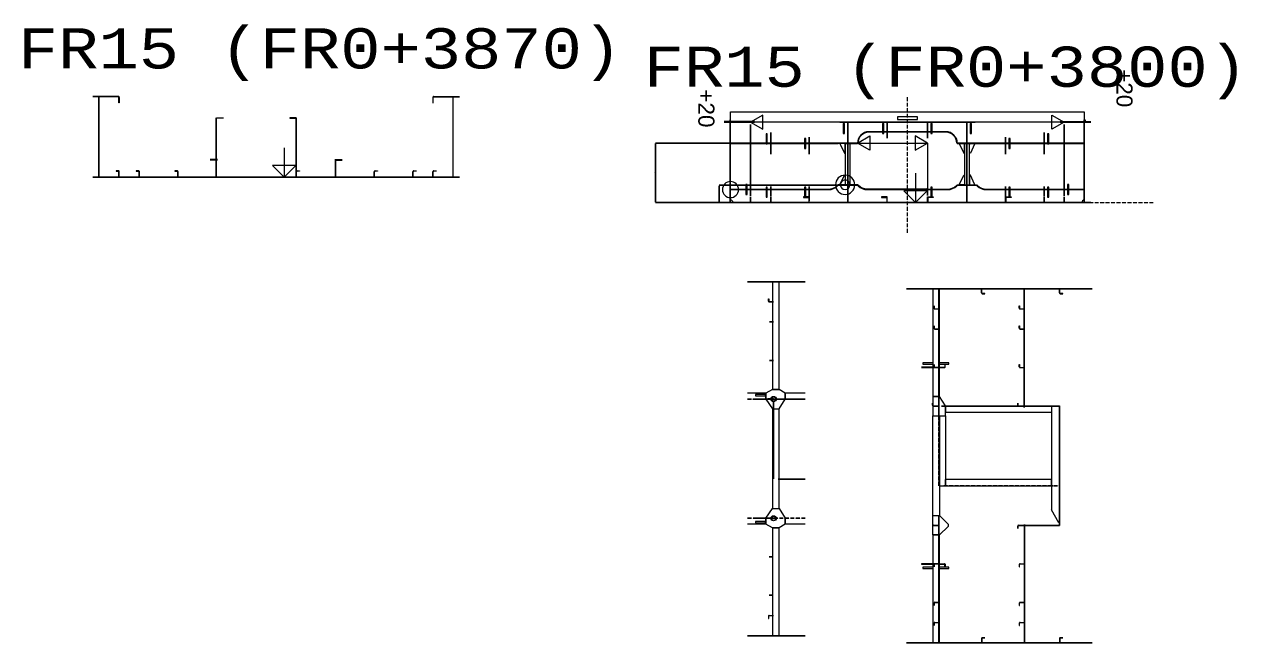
# Model space of a CAD drawing. Header units: inches. Extents: x -13175 to 44880, y -10439 to 22675.
# Drawn here: x 7381 to 14920, y -10439 to -6592 of the extents above; entities that cross this region are included whole.
import ezdxf

# ---------------------------------------------------------------- set-up
doc = ezdxf.new("R2010")
doc.units = ezdxf.units.IN
doc.header["$MEASUREMENT"] = 0
for name, pattern in [('Dashed', [10, 7.5, -2.5]), ('Dashed_dotted', [34, 24, -5, 0, -5]), ('Short_dashed', [5, 3.75, -1.25])]:
    doc.linetypes.add(name, pattern=pattern)
doc.layers.get('0').update_dxf_attribs({"linetype": 'CONTINUOUS'})
doc.layers.get('Defpoints').update_dxf_attribs({"linetype": 'CONTINUOUS'})
doc.styles.add('Style_ARIAL', font='ARIAL')
doc.styles.add('Style_Courier_New', font='Courier New')
doc.dimstyles.new('ISO-25', dxfattribs={"dimtxt": 2.5, "dimasz": 2.5, "dimexe": 0.18, "dimexo": 0.625, "dimgap": 0.09, "dimtad": 1, "dimtih": 1, "dimtoh": 1, "dimdec": 4, "dimzin": 0, "dimdsep": 46, "dimtxsty": 'Standard', "dimcen": 0.09, "dimdle": 0.38, "dimadec": 0, "dimazin": 0, "dimtfac": 1, "dimtdec": 4, "dimtofl": 0, "dimtmove": 0, "dimatfit": 3, "dimfxl": 1, "dimtolj": 1, "dimtzin": 0, "dimarcsym": 0})

# ---------------------------------------------------------------- blocks, each defined once
blk = doc.blocks.new('*D2')
at = {"color": 0, "lineweight": -2}
for p, q in [((12565, -7330.5), (11305.6, -7330.5)), ((11305.7, -7333), (11305.7, -7514.2)), ((11305.7, -7698), (11305.7, -7516.8)), ((11732, -7700.5), (11305.6, -7700.5))]:
    blk.add_line(p, q, dxfattribs=at)
at = {"color": 0}
for points in [[(11305.3, -7333), (11306.2, -7333), (11305.7, -7330.5)], [(11305.3, -7698), (11306.2, -7698), (11305.7, -7700.5)]]:
    blk.add_solid(points, dxfattribs=at)
at = {"layer": 'Defpoints', "color": 0}
for p in [(12565.6, -7330.5), (11305.7, -7700.5), (11732.6, -7700.5)]:
    blk.add_point(p, dxfattribs=at)
at = {"color": 0, "insert": (11305.7, -7515.5), "char_height": 2.5, "attachment_point": 5}
blk.add_mtext('\\A1;369.9997', dxfattribs=at)
blk = doc.blocks.new('*D3')
at = {"color": 0, "lineweight": -2}
for p, q in [((12442, -7593.5), (11701.2, -7593.5)), ((11701.4, -7596), (11701.4, -7645.7)), ((11701.4, -7698), (11701.4, -7648.3)), ((11732, -7700.5), (11701.2, -7700.5))]:
    blk.add_line(p, q, dxfattribs=at)
at = {"color": 0}
for points in [[(11701, -7596), (11701.8, -7596), (11701.4, -7593.5)], [(11701, -7698), (11701.8, -7698), (11701.4, -7700.5)]]:
    blk.add_solid(points, dxfattribs=at)
at = {"layer": 'Defpoints', "color": 0}
for p in [(12442.6, -7593.5), (11701.4, -7700.5), (11732.6, -7700.5)]:
    blk.add_point(p, dxfattribs=at)
at = {"color": 0, "insert": (11701.4, -7647), "char_height": 2.5, "attachment_point": 5}
blk.add_mtext('\\A1;107.0007', dxfattribs=at)

msp = doc.modelspace()

# ---------------------------------------------------------------- linework, layer by layer
at = {"color": 3, "lineweight": 0}
for p, q in [((7966.47283, -7041.39581), (7807.39995, -7041.39581)), ((7966.47283, -7043.39624), (7807.39995, -7043.39624)), ((7845.8994, -7543.39624), (7845.8994, -7043.39624)), ((7847.39934, -7543.39624), (7847.39934, -7043.39624)), ((9928.32585, -7041.39581), (10087.39873, -7041.39581)), ((9928.32585, -7043.39624), (10087.39873, -7043.39624)), ((10047.39934, -7543.39624), (10047.39934, -7043.39624)), ((10048.89928, -7543.39624), (10048.89928, -7043.39624)), ((11772.60991, -7137.49108), (13972.60991, -7137.49108)), ((11772.60991, -7330.49188), (11772.60991, -7137.49108)), ((11973.9298, -7156.46081), (11897.60991, -7200.49157)), ((11973.9298, -7244.52233), (11973.9298, -7156.46081)), ((13771.29003, -7244.52233), (13771.29003, -7156.45929)), ((13771.29003, -7156.45929), (13847.60991, -7200.49157)), ((13972.60991, -7137.49108), (13972.60991, -7330.49188)), ((8575.39922, -7433.39563), (8575.39922, -7173.39654)), ((8577.39965, -7433.39563), (8577.39965, -7173.39654)), ((9072.39934, -7543.39624), (9072.39934, -7173.39654)), ((9074.39977, -7543.39624), (9074.39977, -7173.39654)), ((11922.60991, -7197.49169), (11732.61052, -7197.49169)), ((11922.60991, -7200.49157), (11732.61052, -7200.49157)), ((11771.10997, -7700.49157), (11771.10997, -7200.49157)), ((11772.60991, -7700.49157), (11772.60991, -7200.49157)), ((11897.60991, -7200.49157), (11973.9298, -7244.52233)), ((12810.10991, -7167.67907), (12810.10991, -7183.30407)), ((12935.10991, -7167.67907), (12810.10991, -7167.67907)), ((12810.10991, -7183.30407), (12935.10991, -7183.30407)), ((12935.10991, -7183.30407), (12935.10991, -7167.67907)), ((13847.60991, -7200.49157), (13771.29003, -7244.52233)), ((13822.60991, -7197.49169), (14012.6093, -7197.49169)), ((13822.60991, -7200.49157), (14012.6093, -7200.49157)), ((13972.60991, -7700.49157), (13972.60991, -7200.49157)), ((13974.11138, -7700.49157), (13974.11138, -7200.49157)), ((12562.6093, -7330.49188), (12638.92919, -7286.46112)), ((12638.92919, -7286.46112), (12638.92919, -7374.52417)), ((12997.60991, -7330.49188), (12921.29003, -7286.46112)), ((12921.29003, -7286.46112), (12921.29003, -7374.52264)), ((12562.6093, -7330.49188), (12442.60961, -7330.49188)), ((12562.6093, -7333.49176), (12442.60961, -7333.49176)), ((12517.60961, -7590.49096), (12517.60961, -7333.49176)), ((12638.92919, -7374.52417), (12562.6093, -7330.49188)), ((12921.29003, -7374.52264), (12997.60991, -7330.49188)), ((12997.60991, -7330.49188), (12997.60991, -7617.49139)), ((13182.61052, -7330.49188), (13302.61022, -7330.49188)), ((13182.61052, -7333.49176), (13302.61022, -7333.49176)), ((8582.85466, -7433.39563), (8537.48571, -7433.39563)), ((8582.85466, -7436.3955), (8537.48571, -7436.3955)), ((8575.39922, -7543.39624), (8575.39922, -7439.39691)), ((8577.39965, -7543.39624), (8577.39965, -7439.39691)), ((9311.94402, -7433.39563), (9357.31298, -7433.39563)), ((9311.94402, -7436.3955), (9357.31298, -7436.3955)), ((9317.39904, -7543.39624), (9317.39904, -7439.39691)), ((9319.39946, -7543.39624), (9319.39946, -7439.39691)), ((7970.39891, -7543.39624), (7970.39891, -7509.32336)), ((7972.39934, -7543.39624), (7972.39934, -7509.32336)), ((8095.39891, -7543.39624), (8095.39891, -7509.32336)), ((8097.39934, -7543.39624), (8097.39934, -7509.32336)), ((8335.39983, -7543.39624), (8335.39983, -7509.32336)), ((8337.39873, -7543.39624), (8337.39873, -7509.32336)), ((9072.39934, -7543.39624), (9072.39934, -7509.32336)), ((9074.39977, -7543.39624), (9074.39977, -7509.32336)), ((9557.39995, -7543.39624), (9557.39995, -7509.32336)), ((9559.39885, -7543.39624), (9559.39885, -7509.32336)), ((9797.39934, -7543.39624), (9797.39934, -7509.32336)), ((9799.39977, -7543.39624), (9799.39977, -7509.32336)), ((9922.39934, -7543.39624), (9922.39934, -7509.32336)), ((9924.39977, -7543.39624), (9924.39977, -7509.32336)), ((10087.39873, -7543.39624), (7807.39995, -7543.39624)), ((10087.39873, -7545.39666), (7807.39995, -7545.39666)), ((12562.6093, -7590.49096), (12442.60961, -7590.49096)), ((12562.6093, -7593.49084), (12442.60961, -7593.49084)), ((13182.61052, -7590.49096), (13302.61022, -7590.49096)), ((13182.61052, -7593.49084), (13302.61022, -7593.49084)), ((11772.60991, -7700.49157), (11772.60991, -7620.49127)), ((13972.60991, -7620.49127), (13972.60991, -7700.49157)), ((14012.6093, -7700.49157), (11732.61052, -7700.49157)), ((14012.6093, -7702.492), (11732.61052, -7702.492)), ((13972.60991, -7700.49157), (11772.60991, -7700.49157)), ((11878.3228, -8192.36016), (12237.32701, -8192.36016)), ((11878.3228, -8193.8601), (12237.32701, -8193.8601)), ((12034.39122, -8193.8601), (12074.39214, -8193.8601)), ((12034.39122, -8193.8601), (12034.39122, -8863.8598)), ((12074.39214, -8863.8598), (12074.39214, -8193.8601)), ((12866.80394, -8236.27496), (14020.45995, -8236.27496)), ((12866.80394, -8237.7749), (14020.45995, -8237.7749)), ((13031.34404, -8237.77337), (13071.34343, -8237.77337)), ((13031.34404, -8237.77337), (13031.34404, -8907.77307)), ((13071.34343, -8907.77307), (13071.34343, -8237.77337)), ((13333.34294, -8263.32879), (13333.34294, -8237.7749)), ((13334.84441, -8263.32879), (13334.84441, -8237.7749)), ((13598.34386, -8975.77386), (13598.34386, -8237.77337)), ((13599.8438, -8975.77386), (13599.8438, -8237.77337)), ((13818.34355, -8263.32879), (13818.34355, -8237.7749)), ((13819.84349, -8263.32879), (13819.84349, -8237.7749)), ((12013.83458, -8317.36016), (12039.39, -8317.36016)), ((12013.83458, -8318.8601), (12039.39, -8318.8601)), ((13042.78966, -8361.27496), (13068.34355, -8361.27496)), ((13042.78966, -8362.7749), (13068.34355, -8362.7749)), ((13572.78844, -8361.27496), (13598.34386, -8361.27496)), ((13572.78844, -8362.7749), (13598.34386, -8362.7749)), ((13042.78966, -8486.27496), (13068.34355, -8486.27496)), ((13042.78966, -8487.7749), (13068.34355, -8487.7749)), ((13572.78844, -8486.27496), (13598.34386, -8486.27496)), ((13572.78844, -8487.7749), (13598.34386, -8487.7749)), ((13042.78966, -8726.27435), (13068.34355, -8726.27435)), ((13042.78966, -8727.77429), (13068.34355, -8727.77429)), ((13069.84349, -8725.77386), (13104.35125, -8725.77386)), ((13069.84349, -8727.77276), (13104.35125, -8727.77276)), ((13572.78844, -8726.27435), (13598.34386, -8726.27435)), ((13572.78844, -8727.77429), (13598.34386, -8727.77429)), ((12034.39122, -8863.8598), (12074.39214, -8863.8598)), ((13031.34404, -8907.77307), (13071.34343, -8907.77307)), ((13031.34404, -8907.77307), (13031.34404, -9027.77276)), ((13034.27068, -8965.77478), (13068.34355, -8965.77478)), ((13034.27068, -8967.77368), (13068.34355, -8967.77368)), ((13084.34392, -8965.77325), (13818.34355, -8965.77325)), ((13084.34392, -8967.77368), (13818.34355, -8967.77368)), ((13110.34337, -8967.77368), (13110.34337, -9007.77307)), ((13110.34337, -8967.77368), (13768.34355, -8967.77368)), ((13564.26946, -8965.77325), (13598.34386, -8965.77325)), ((13564.26946, -8967.77368), (13598.34386, -8967.77368)), ((13768.34355, -8967.77368), (13768.34355, -9007.77307)), ((13818.34355, -8967.77368), (13768.34355, -8967.77368)), ((13768.34355, -8967.77368), (13768.34355, -9612.77337)), ((13818.34355, -9709.77349), (13818.34355, -8965.77325)), ((13818.34355, -9692.77368), (13818.34355, -8967.77368)), ((13820.34398, -9709.77349), (13820.34398, -8965.77325)), ((12034.39122, -8983.85949), (12074.39214, -8983.85949)), ((12034.39122, -8983.85949), (12034.39122, -9603.86071)), ((12039.39153, -9418.8601), (12039.39153, -8988.10296)), ((12041.39196, -9418.8601), (12041.39196, -8988.10296)), ((12074.39214, -9603.86071), (12074.39214, -8983.85949)), ((13031.34404, -9027.77276), (13071.34343, -9027.77276)), ((13031.34404, -9647.77398), (13031.34404, -9027.77276)), ((13070.34398, -9027.77276), (13110.34337, -9027.77276)), ((13070.34398, -9462.77337), (13070.34398, -9027.77276)), ((13071.34343, -9027.77276), (13071.34343, -9647.77398)), ((13768.34355, -9007.77307), (13110.34337, -9007.77307)), ((13110.34337, -9027.77276), (13110.34337, -9462.77337)), ((12069.9915, -9418.8601), (12237.32854, -9418.8601)), ((12069.9915, -9420.86053), (12237.32854, -9420.86053)), ((13110.34337, -9462.77337), (13110.34337, -9422.77398)), ((13768.34355, -9422.77398), (13110.34337, -9422.77398)), ((13768.34355, -9462.77337), (13768.34355, -9422.77398)), ((13070.34398, -9462.77337), (13110.34337, -9462.77337)), ((13110.34337, -9462.77337), (13768.34355, -9462.77337)), ((12034.39122, -9603.86071), (12074.39214, -9603.86071)), ((13031.34404, -9647.77398), (13071.34343, -9647.77398)), ((13031.34404, -9767.77368), (13031.34404, -9647.77398)), ((12034.39122, -9723.86041), (12074.39214, -9723.86041)), ((12034.39122, -9723.86041), (12034.39122, -10393.8601)), ((12074.39214, -10393.8601), (12074.39214, -9723.86041)), ((13034.27068, -9707.77459), (13068.34355, -9707.77459)), ((13034.27068, -9709.77349), (13068.34355, -9709.77349)), ((13564.27098, -9707.77459), (13598.34386, -9707.77459)), ((13564.27098, -9709.77349), (13598.34386, -9709.77349)), ((13598.34386, -9702.77276), (13598.34386, -10437.77337)), ((13599.8438, -9702.77276), (13599.8438, -10437.77337)), ((13599.8438, -9707.77307), (13818.34355, -9707.77307)), ((13599.8438, -9709.77349), (13818.34355, -9709.77349)), ((13031.34404, -9767.77368), (13071.34343, -9767.77368)), ((13031.34404, -9767.77368), (13031.34404, -10437.77337)), ((13071.34343, -10437.77337), (13071.34343, -9767.77368)), ((13042.78966, -9947.77398), (13068.34355, -9947.77398)), ((13042.78966, -9949.27392), (13068.34355, -9949.27392)), ((13069.84349, -9947.77398), (13104.35125, -9947.77398)), ((13069.84349, -9949.77288), (13104.35125, -9949.77288)), ((13572.78844, -9947.77398), (13598.34386, -9947.77398)), ((13572.78844, -9949.27392), (13598.34386, -9949.27392)), ((13042.78966, -10187.7749), (13068.34355, -10187.7749)), ((13042.78966, -10189.27484), (13068.34355, -10189.27484)), ((13572.78844, -10187.7749), (13598.34386, -10187.7749)), ((13572.78844, -10189.27484), (13598.34386, -10189.27484)), ((12013.83611, -10268.8601), (12039.39153, -10268.8601)), ((12013.83611, -10270.36004), (12039.39153, -10270.36004)), ((13042.78966, -10312.7749), (13068.34355, -10312.7749)), ((13042.78966, -10314.27484), (13068.34355, -10314.27484)), ((13572.78844, -10312.7749), (13598.34386, -10312.7749)), ((13572.78844, -10314.27484), (13598.34386, -10314.27484)), ((11878.32433, -10393.8601), (12237.32854, -10393.8601)), ((11878.32433, -10395.36004), (12237.32854, -10395.36004)), ((12034.39122, -10393.8601), (12074.39214, -10393.8601)), ((12866.80394, -10437.7749), (14020.45995, -10437.7749)), ((12866.80394, -10439.27484), (14020.45995, -10439.27484)), ((13031.34404, -10437.77337), (13071.34343, -10437.77337)), ((13333.34294, -10412.21948), (13333.34294, -10437.7749)), ((13334.84441, -10412.21948), (13334.84441, -10437.7749)), ((13818.34355, -10412.21948), (13818.34355, -10437.7749)), ((13819.84349, -10412.21948), (13819.84349, -10437.7749))]:
    msp.add_line(p, q, dxfattribs=at)
at = {"color": 1, "linetype": 'Dashed_dotted', "lineweight": 0}
for p, q in [((12872.60991, -7888.35321), (12872.60991, -7045.37988)), ((11377.34166, -7700.49157), (14401.43682, -7700.49157))]:
    msp.add_line(p, q, dxfattribs=at)
at = {"color": 3, "lineweight": 25}
for p, q in [((11922.60991, -7200.49157), (11732.61052, -7200.49157)), ((11897.60991, -7660.49218), (11897.60991, -7215.49096)), ((13293.61058, -7200.49157), (12451.60924, -7200.49157)), ((12502.61022, -7225.99054), (12502.61022, -7200.49157)), ((12502.61022, -7590.49096), (12502.61022, -7230.49188)), ((12747.60991, -7225.99054), (12747.60991, -7200.49157)), ((12747.60991, -7300.49157), (12747.60991, -7230.49188)), ((12997.60991, -7200.49157), (12997.60991, -7225.99054)), ((12997.60991, -7230.49188), (12997.60991, -7300.49157)), ((13242.61113, -7200.49157), (13242.61113, -7225.99054)), ((13242.61113, -7230.49188), (13242.61113, -7590.49096)), ((14012.6093, -7200.49157), (13822.60991, -7200.49157)), ((13847.60991, -7215.49096), (13847.60991, -7660.49218)), ((12022.60991, -7289.992), (12022.60991, -7264.49151)), ((12022.60991, -7400.49157), (12022.60991, -7294.49182)), ((12262.61083, -7318.99133), (12262.61083, -7293.49084)), ((13482.61052, -7293.49084), (13482.61052, -7318.99133)), ((13722.60991, -7264.49151), (13722.60991, -7289.992)), ((13722.60991, -7294.49182), (13722.60991, -7400.49157)), ((12262.6093, -7400.49157), (12262.6093, -7323.49115)), ((13482.61052, -7323.49115), (13482.61052, -7400.49157)), ((12022.60991, -7663.49206), (12022.60991, -7600.49157)), ((12262.6093, -7665.49096), (12262.6093, -7600.49157)), ((12502.61022, -7700.49157), (12502.61022, -7596.49224)), ((13242.60961, -7596.49224), (13242.60961, -7700.49157)), ((13482.61052, -7600.49157), (13482.61052, -7665.49096)), ((13722.60991, -7600.49157), (13722.60991, -7663.49206)), ((11897.60991, -7700.49157), (11897.60991, -7666.49194)), ((12022.60991, -7700.49157), (12022.60991, -7666.49194)), ((13722.60991, -7666.49194), (13722.60991, -7700.49157)), ((13847.60991, -7666.49194), (13847.60991, -7700.49157)), ((13068.34355, -9027.77276), (13068.34355, -8237.77337)), ((12039.39, -8923.85888), (12005.38884, -8923.85888)), ((12039.39153, -8989.5495), (12039.39153, -8938.8598)), ((12237.32854, -8923.86041), (12055.39189, -8923.86041)), ((13068.34355, -10437.77337), (13068.34355, -9647.77398)), ((12005.38884, -9663.8598), (12039.39, -9663.8598))]:
    msp.add_line(p, q, dxfattribs=at)
at = {"color": 3, "linetype": 'Dashed_dotted', "lineweight": 25}
for p, q in [((11732.61052, -7200.49157), (11891.61016, -7200.49157)), ((13853.60967, -7200.49157), (14012.6093, -7200.49157)), ((12562.6093, -7593.49084), (12442.60961, -7593.49084)), ((12502.61022, -7596.49224), (12502.61022, -7700.49157)), ((13302.61022, -7593.49084), (13182.61052, -7593.49084)), ((13242.60961, -7700.49157), (13242.60961, -7596.49224)), ((11897.60991, -7666.49194), (11897.60991, -7700.49157)), ((12022.60991, -7666.49194), (12022.60991, -7700.49157)), ((12262.6093, -7666.49194), (12262.6093, -7700.49157)), ((12997.60991, -7700.49157), (12997.60991, -7666.49194)), ((13482.61052, -7700.49157), (13482.61052, -7666.49194)), ((13722.60991, -7700.49157), (13722.60991, -7666.49194)), ((13847.60991, -7700.49157), (13847.60991, -7666.49194)), ((12039.39, -8443.8601), (12013.88951, -8443.8601)), ((12039.39, -8683.85949), (12013.88951, -8683.85949)), ((13042.84307, -8727.77429), (13068.34355, -8727.77429)), ((11878.32433, -8923.86041), (12039.39153, -8923.86041)), ((12042.39141, -8923.86041), (12237.32854, -8923.86041)), ((13084.34392, -8967.77368), (13599.8438, -8967.77368)), ((13068.34355, -9462.77337), (13068.34355, -8982.77307)), ((13098.94353, -9462.77337), (13818.34355, -9462.77337)), ((12039.39153, -9663.8598), (11878.32433, -9663.8598)), ((12237.32854, -9663.8598), (12040.89147, -9663.8598)), ((12013.88951, -9903.85919), (12039.39, -9903.85919)), ((13068.34355, -9947.77398), (13042.84307, -9947.77398)), ((12013.89104, -10143.8601), (12039.39153, -10143.8601))]:
    msp.add_line(p, q, dxfattribs=at)
at = {"color": 3, "linetype": 'Short_dashed', "lineweight": 0}
for p, q in [((13847.60991, -7200.49157), (11897.60991, -7200.49157)), ((12562.6093, -7330.49188), (12997.60991, -7330.49188))]:
    msp.add_line(p, q, dxfattribs=at)
at = {"color": 2, "lineweight": 0}
for p, q in [((12481.5241, -7209.17993), (12473.69634, -7209.17993)), ((12473.69634, -7209.17993), (12473.69634, -7271.802)), ((12481.5241, -7271.802), (12481.5241, -7209.17993)), ((12726.52379, -7209.17993), (12718.69603, -7209.17993)), ((12718.69603, -7209.17993), (12718.69603, -7271.802)), ((12726.52379, -7271.802), (12726.52379, -7209.17993)), ((13026.52379, -7209.17993), (13018.69603, -7209.17993)), ((13018.69603, -7209.17993), (13018.69603, -7271.802)), ((13026.52379, -7271.802), (13026.52379, -7209.17993)), ((13271.52349, -7209.17993), (13263.69573, -7209.17993)), ((13263.69573, -7209.17993), (13263.69573, -7271.802)), ((13271.52349, -7271.802), (13271.52349, -7209.17993)), ((12001.52379, -7273.17987), (11993.69603, -7273.17987)), ((11993.69603, -7273.17987), (11993.69603, -7335.80194)), ((12001.52379, -7335.80194), (12001.52379, -7273.17987)), ((12241.52318, -7302.18072), (12233.69542, -7302.18072)), ((12233.69542, -7302.18072), (12233.69542, -7364.80279)), ((12241.52318, -7364.80279), (12241.52318, -7302.18072)), ((12473.69634, -7271.802), (12481.5241, -7271.802)), ((12718.69603, -7271.802), (12726.52379, -7271.802)), ((13018.69603, -7271.802), (13026.52379, -7271.802)), ((13263.69573, -7271.802), (13271.52349, -7271.802)), ((13511.5244, -7302.18072), (13503.69664, -7302.18072)), ((13503.69664, -7302.18072), (13503.69664, -7364.80279)), ((13511.5244, -7364.80279), (13511.5244, -7302.18072)), ((13751.52379, -7273.17987), (13743.69603, -7273.17987)), ((13743.69603, -7273.17987), (13743.69603, -7335.80194)), ((13751.52379, -7335.80194), (13751.52379, -7273.17987)), ((11993.69603, -7335.80194), (12001.52379, -7335.80194)), ((12233.69542, -7364.80279), (12241.52318, -7364.80279)), ((13503.69664, -7364.80279), (13511.5244, -7364.80279)), ((13743.69603, -7335.80194), (13751.52379, -7335.80194)), ((11876.52379, -7589.18023), (11868.69603, -7589.18023)), ((11868.69603, -7589.18023), (11868.69603, -7651.8023)), ((11876.52379, -7651.8023), (11876.52379, -7589.18023)), ((12001.52379, -7604.18115), (11993.69603, -7604.18115)), ((11993.69603, -7604.18115), (11993.69603, -7666.80322)), ((12001.52379, -7666.80322), (12001.52379, -7604.18115)), ((12241.52318, -7604.18115), (12233.69542, -7604.18115)), ((12233.69542, -7604.18115), (12233.69542, -7666.80322)), ((12241.52318, -7666.80322), (12241.52318, -7604.18115)), ((13026.52379, -7604.18115), (13018.69603, -7604.18115)), ((13018.69603, -7604.18115), (13018.69603, -7666.80322)), ((13026.52379, -7666.80322), (13026.52379, -7604.18115)), ((13511.5244, -7604.18115), (13503.69664, -7604.18115)), ((13503.69664, -7604.18115), (13503.69664, -7666.80322)), ((13511.5244, -7666.80322), (13511.5244, -7604.18115)), ((13751.52379, -7604.18115), (13743.69603, -7604.18115)), ((13743.69603, -7604.18115), (13743.69603, -7666.80322)), ((13751.52379, -7666.80322), (13751.52379, -7604.18115)), ((13876.52379, -7589.18023), (13868.69603, -7589.18023)), ((13868.69603, -7589.18023), (13868.69603, -7651.8023)), ((13876.52379, -7651.8023), (13876.52379, -7589.18023)), ((11868.69603, -7651.8023), (11876.52379, -7651.8023)), ((11993.69603, -7666.80322), (12001.52379, -7666.80322)), ((12233.69542, -7666.80322), (12241.52318, -7666.80322)), ((13018.69603, -7666.80322), (13026.52379, -7666.80322)), ((13503.69664, -7666.80322), (13511.5244, -7666.80322)), ((13743.69603, -7666.80322), (13751.52379, -7666.80322)), ((13868.69603, -7651.8023), (13876.52379, -7651.8023)), ((13032.01848, -8698.86041), (12969.39641, -8698.86041)), ((12969.39641, -8698.86041), (12969.39641, -8706.68817)), ((12969.39641, -8706.68817), (13032.01848, -8706.68817)), ((13032.01848, -8706.68817), (13032.01848, -8698.86041)), ((13130.40105, -8698.85888), (13067.77898, -8698.85888)), ((13067.77898, -8698.85888), (13067.77898, -8706.68664)), ((13067.77898, -8706.68664), (13130.40105, -8706.68664)), ((13130.40105, -8706.68664), (13130.40105, -8698.85888)), ((11990.70073, -8894.945), (11928.07866, -8894.945)), ((11928.07866, -8894.945), (11928.07866, -8902.77276)), ((11990.70073, -8902.77276), (11990.70073, -8894.945)), ((11928.07866, -8902.77276), (11990.70073, -8902.77276)), ((11928.07866, -9684.94592), (11928.07866, -9692.77368)), ((11990.70073, -9684.94592), (11928.07866, -9684.94592)), ((11928.07866, -9692.77368), (11990.70073, -9692.77368)), ((11990.70073, -9692.77368), (11990.70073, -9684.94592)), ((12969.39641, -9968.8601), (12969.39641, -9976.68786)), ((13032.01848, -9968.8601), (12969.39641, -9968.8601)), ((12969.39641, -9976.68786), (13032.01848, -9976.68786)), ((13032.01848, -9976.68786), (13032.01848, -9968.8601)), ((13067.77898, -9968.8601), (13067.77898, -9976.68786)), ((13130.40105, -9968.8601), (13067.77898, -9968.8601)), ((13067.77898, -9976.68786), (13130.40105, -9976.68786)), ((13130.40105, -9976.68786), (13130.40105, -9968.8601))]:
    msp.add_line(p, q, dxfattribs=at)
at = {"color": 2, "linetype": 'Dashed', "lineweight": 25}
for p, q in [((12502.61022, -7200.49157), (12502.61022, -7280.49188)), ((12747.60991, -7200.49157), (12747.60991, -7280.49188)), ((12997.60991, -7280.49188), (12997.60991, -7200.49157)), ((13242.60961, -7280.49188), (13242.60961, -7200.49157)), ((12022.60991, -7264.49151), (12022.60991, -7344.49182)), ((12262.6093, -7293.49084), (12262.6093, -7373.49115)), ((13482.61052, -7373.49115), (13482.61052, -7293.49084)), ((13722.60991, -7344.49182), (13722.60991, -7264.49151)), ((11897.60991, -7660.49218), (11897.60991, -7580.49188)), ((12022.60991, -7660.49218), (12022.60991, -7610.49218)), ((12262.6093, -7660.49218), (12262.6093, -7610.49218)), ((12997.60991, -7610.49218), (12997.60991, -7660.49218)), ((13482.61052, -7610.49218), (13482.61052, -7660.49218)), ((13722.60991, -7610.49218), (13722.60991, -7660.49218)), ((13847.60991, -7580.49188), (13847.60991, -7660.49218))]:
    msp.add_line(p, q, dxfattribs=at)
at = {"color": 6, "lineweight": 0}
for p, q in [((8997.39934, -7360.42047), (8997.39934, -7543.39624)), ((8997.39934, -7543.39624), (8924.502, -7470.01062)), ((9070.78496, -7470.01062), (8924.502, -7470.01062)), ((9070.78496, -7470.01062), (8997.39934, -7543.39624)), ((12922.60991, -7517.5158), (12922.60991, -7700.49157)), ((12922.60991, -7700.49157), (12849.71257, -7627.10595)), ((12995.99553, -7627.10595), (12849.71257, -7627.10595)), ((12995.99553, -7627.10595), (12922.60991, -7700.49157))]:
    msp.add_line(p, q, dxfattribs=at)
at = {"color": 1, "lineweight": 0}
for p, q in [((12485.6104, -7333.49176), (12517.60961, -7333.49176)), ((12485.6104, -7333.49176), (12485.6104, -7590.49096)), ((12517.60961, -7590.49096), (12517.60961, -7333.49176)), ((13227.61022, -7333.49176), (13259.60942, -7333.49176)), ((13227.61022, -7333.49176), (13227.61022, -7590.49096)), ((13259.60942, -7590.49096), (13259.60942, -7333.49176)), ((12485.6104, -7590.49096), (12517.60961, -7590.49096)), ((13227.61022, -7590.49096), (13259.60942, -7590.49096))]:
    msp.add_line(p, q, dxfattribs=at)
at = {"color": 2, "lineweight": 25}
for p, q in [((11919.39031, -8923.85888), (11999.38909, -8923.85888)), ((11999.38909, -9663.8598), (11919.39031, -9663.8598))]:
    msp.add_line(p, q, dxfattribs=at)
at = {"color": 7, "lineweight": 0}
msp.add_line((12039.39, -8922.85943), (12005.38884, -8922.85943), dxfattribs=at)
at = {"color": 1, "lineweight": 0}
for points in [[(7972.47258, -7047.39556), (7972.47258, -7081.32348), (7970.47216, -7081.32348), (7970.47216, -7047.39556)], [(9922.3261, -7047.39556), (9922.3261, -7081.32348), (9924.32653, -7081.32348), (9924.32653, -7047.39556)], [(11772.60991, -7197.49169), (11772.60991, -7186.62591), (11767.60961, -7186.62591), (11767.60961, -7197.49169)], [(13972.60991, -7197.49169), (13972.60991, -7186.62591), (13977.61022, -7186.62591), (13977.61022, -7197.49169)], [(13822.84337, -8267.82861), (13838.28832, -8267.82861), (13838.28832, -8266.32867), (13822.84337, -8266.32867)], [(11992.89189, -8923.86041), (11992.89189, -8886.0064), (11878.32433, -8886.0064)], [(12237.32854, -8886.0064), (12112.89159, -8886.0064), (12112.89159, -8923.86041)], [(11992.89189, -9663.8598), (11992.89189, -9701.7138), (11878.32433, -9701.7138)], [(13028.27092, -9713.77435), (13028.27092, -9727.70105), (13030.27135, -9727.70105), (13030.27135, -9713.77435)], [(13558.2697, -9713.77435), (13558.2697, -9727.70105), (13560.27013, -9727.70105), (13560.27013, -9713.77435)], [(13568.28862, -9952.2738), (13568.28862, -9967.71875), (13569.78856, -9967.71875), (13569.78856, -9952.2738)], [(13822.84337, -10407.71966), (13838.28832, -10407.71966), (13838.28832, -10409.2196), (13822.84337, -10409.2196)]]:
    msp.add_lwpolyline(points, dxfattribs=at)
at = {"color": 3, "lineweight": 0}
for points in [[(8577.39965, -7173.39654), (8617.39904, -7173.39654), (8617.39904, -7176.39642), (8577.39965, -7176.39642)], [(9072.39934, -7173.39654), (9032.39995, -7173.39654), (9032.39995, -7176.39642), (9072.39934, -7176.39642)], [(11772.60991, -7330.49188), (11772.60991, -7333.49176), (12442.60961, -7333.49176), (12442.60961, -7330.49188), (11772.60991, -7330.49188)], [(12517.60961, -7333.49176), (12562.6093, -7333.49176), (12562.6093, -7330.49188), (12997.60991, -7330.49188)], [(13302.61022, -7330.49188), (13302.61022, -7333.49176), (13972.60991, -7333.49176), (13972.60991, -7330.49188), (13302.61022, -7330.49188)], [(7966.39959, -7503.3236), (7952.47289, -7503.3236), (7952.47289, -7505.32251), (7966.39959, -7505.32251)], [(8091.39959, -7503.3236), (8077.47289, -7503.3236), (8077.47289, -7505.32251), (8091.39959, -7505.32251)], [(8331.39897, -7503.3236), (8317.47228, -7503.3236), (8317.47228, -7505.32251), (8331.39897, -7505.32251)], [(9078.3991, -7503.3236), (9092.32579, -7503.3236), (9092.32579, -7505.32251), (9078.3991, -7505.32251)], [(9563.39971, -7503.3236), (9577.3264, -7503.3236), (9577.3264, -7505.32251), (9563.39971, -7505.32251)], [(9803.3991, -7503.3236), (9817.32579, -7503.3236), (9817.32579, -7505.32251), (9803.3991, -7505.32251)], [(9928.3991, -7503.3236), (9942.32579, -7503.3236), (9942.32579, -7505.32251), (9928.3991, -7505.32251)], [(13337.84429, -8267.82861), (13353.28923, -8267.82861), (13353.28923, -8266.32867), (13337.84429, -8266.32867)], [(12009.33477, -8314.36029), (12009.33477, -8298.91381), (12010.8347, -8298.91381), (12010.8347, -8314.36029)], [(13038.28832, -8358.27356), (13038.28832, -8342.82861), (13039.78826, -8342.82861), (13039.78826, -8358.27356)], [(13568.28862, -8358.27356), (13568.28862, -8342.82861), (13569.78856, -8342.82861), (13569.78856, -8358.27356)], [(13038.28832, -8483.27356), (13038.28832, -8467.82861), (13039.78826, -8467.82861), (13039.78826, -8483.27356)], [(13568.28862, -8483.27356), (13568.28862, -8467.82861), (13569.78856, -8467.82861), (13569.78856, -8483.27356)], [(13038.28832, -8723.27447), (13038.28832, -8707.82952), (13039.78826, -8707.82952), (13039.78826, -8723.27447)], [(13568.28862, -8723.27447), (13568.28862, -8707.82952), (13569.78856, -8707.82952), (13569.78856, -8723.27447)], [(12034.3073, -8863.8598), (11992.89189, -8885.96063), (11992.89189, -8923.86041), (12034.39122, -8983.85949), (12074.39214, -8983.85949)], [(12074.39214, -8983.85949), (12112.89159, -8923.86041), (12112.89159, -8885.96063), (12074.46996, -8863.8598), (12034.3073, -8863.8598)], [(13028.27092, -8961.77392), (13028.27092, -8947.84722), (13030.27135, -8947.84722), (13030.27135, -8961.77392)], [(13031.34404, -9027.77276), (13110.34337, -9027.77276), (13110.34337, -8965.77325), (13071.34343, -8907.77307), (13031.34404, -8907.77307)], [(13558.2697, -8961.77392), (13558.2697, -8947.8457), (13560.27013, -8947.8457), (13560.27013, -8961.77392)], [(12034.3073, -9723.86041), (11992.89189, -9701.75958), (11992.89189, -9663.8598), (12034.39122, -9603.86071), (12074.39214, -9603.86071)], [(12074.39214, -9603.86071), (12112.89159, -9663.8598), (12112.89159, -9701.75958), (12074.46996, -9723.86041), (12034.3073, -9723.86041)], [(13031.34404, -9647.77398), (13071.34343, -9647.77398), (13126.34374, -9701.27282), (13126.34374, -9716.27374), (13071.34343, -9767.77368), (13031.34404, -9767.77368)], [(13818.34355, -9692.77368), (13813.34325, -9692.77368), (13768.34355, -9612.77337)], [(12237.32854, -9701.7138), (12112.89159, -9701.7138), (12112.89159, -9663.8598)], [(13038.28832, -9952.2738), (13038.28832, -9967.71875), (13039.78826, -9967.71875), (13039.78826, -9952.2738)], [(13038.28832, -10192.27471), (13038.28832, -10207.71966), (13039.78826, -10207.71966), (13039.78826, -10192.27471)], [(13568.28862, -10192.27471), (13568.28862, -10207.71966), (13569.78856, -10207.71966), (13569.78856, -10192.27471)], [(12009.33629, -10273.35992), (12009.33629, -10288.80487), (12010.83623, -10288.80487), (12010.83623, -10273.35992)], [(13038.28832, -10317.27471), (13038.28832, -10332.71966), (13039.78826, -10332.71966), (13039.78826, -10317.27471)], [(13568.28862, -10317.27471), (13568.28862, -10332.71966), (13569.78856, -10332.71966), (13569.78856, -10317.27471)], [(13337.84429, -10407.71966), (13353.28923, -10407.71966), (13353.28923, -10409.2196), (13337.84429, -10409.2196)]]:
    msp.add_lwpolyline(points, dxfattribs=at)
for points in [[(13972.60991, -7330.49188), (13182.61052, -7330.49188, 0.414210856), (13112.6093, -7260.49218), (12632.61052, -7260.49218, 0.414210856), (12562.6093, -7330.49188), (11772.60991, -7330.49188)], [(13182.61052, -7330.49188), (13179.61064, -7330.49188, 0.4142099917), (13112.6093, -7263.49206), (12632.61052, -7263.49206, 0.4142099917), (12565.60918, -7330.49188), (12562.6093, -7330.49188)], [(11772.60991, -7620.49127), (11772.60991, -7617.49139), (12382.47319, -7617.49139, 0.198915273), (12436.9196, -7594.9389), (12440.48864, -7591.36987), (12442.60961, -7593.49084)], [(11772.60991, -7620.49127), (12382.47319, -7620.49127, 0.198911339), (12439.0421, -7597.05987), (12442.60961, -7593.49084), (12562.6093, -7593.49084), (12566.17833, -7597.05987, 0.198911339), (12622.74724, -7620.49127), (13122.47258, -7620.49127, 0.198911339), (13179.04149, -7597.05987), (13182.61052, -7593.49084), (13302.61022, -7593.49084), (13306.17772, -7597.05987, 0.198911339), (13362.74663, -7620.49127), (13972.60991, -7620.49127)], [(12997.60991, -7617.49139), (12622.74724, -7617.49139, -0.1989105046), (12568.2993, -7594.9389), (12564.7318, -7591.36987, 0.1988106817), (12562.6093, -7590.49096), (12517.60961, -7590.49096)], [(12562.6093, -7593.49084), (12564.7318, -7591.36987), (12568.2993, -7594.9389, 0.1989105046), (12622.74724, -7617.49139), (13122.47258, -7617.49139, 0.1989105046), (13176.92052, -7594.9389), (13180.48803, -7591.36987), (13182.61052, -7593.49084)], [(13302.61022, -7593.49084), (13304.73119, -7591.36987), (13308.30022, -7594.9389, 0.198915273), (13362.74663, -7617.49139), (13972.60991, -7617.49139), (13972.60991, -7620.49127)]]:
    msp.add_lwpolyline(points, format="xyb", dxfattribs=at)
at = {"color": 2, "lineweight": 0}
for points in [[(12480.6101, -7333.49176), (12455.6101, -7333.49176), (12455.6101, -7338.49206), (12480.6101, -7393.49084), (12485.6104, -7393.49084), (12485.6104, -7338.49206), (12480.6101, -7333.49176)], [(13222.60991, -7333.49176), (13197.60991, -7333.49176), (13197.60991, -7338.49206), (13222.60991, -7393.49084), (13227.61022, -7393.49084), (13227.61022, -7338.49206), (13222.60991, -7333.49176)], [(13264.60973, -7333.49176), (13289.60973, -7333.49176), (13289.60973, -7338.49206), (13264.60973, -7393.49084), (13259.60942, -7393.49084), (13259.60942, -7338.49206), (13264.60973, -7333.49176)], [(12480.6101, -7590.49096), (12455.6101, -7590.49096), (12455.6101, -7585.49218), (12480.6101, -7530.49188), (12485.6104, -7530.49188), (12485.6104, -7585.49218), (12480.6101, -7590.49096)], [(13222.60991, -7590.49096), (13197.60991, -7590.49096), (13197.60991, -7585.49218), (13222.60991, -7530.49188), (13227.61022, -7530.49188), (13227.61022, -7585.49218), (13222.60991, -7590.49096)], [(13264.60973, -7590.49096), (13289.60973, -7590.49096), (13289.60973, -7585.49218), (13264.60973, -7530.49188), (13259.60942, -7530.49188), (13259.60942, -7585.49218), (13264.60973, -7590.49096)], [(12961.07122, -8727.77429), (13040.34368, -8727.77429), (13040.34368, -8725.77386), (12961.07122, -8725.77386)], [(13107.43199, -8725.27337), (13107.43199, -8708.16674), (13104.9677, -8708.16674), (13104.9677, -8725.27337)], [(13040.34368, -9947.77398), (12961.07122, -9947.77398), (12961.07122, -9949.77441), (13040.34368, -9949.77441)], [(13107.43199, -9950.27337), (13107.43199, -9967.38), (13104.9677, -9967.38), (13104.9677, -9950.27337)]]:
    msp.add_lwpolyline(points, dxfattribs=at)
at = {"color": 7, "lineweight": 0}
for points in [[(12425.60979, -7590.49096, 0.999989748), (12545.61101, -7590.49096, 0.999989748), (12425.60979, -7590.49096, 0.999989748)], [(11722.60991, -7620.49127, 1), (11822.60991, -7620.49127, 1), (11722.60991, -7620.49127, 1)], [(12455.6101, -7590.49096, 0.999989748), (12515.61071, -7590.49096, 0.999989748), (12455.6101, -7590.49096, 0.999989748)], [(12029.57708, -8934.17382, -0.4142164588), (12029.57708, -8911.54657, -0.414188534), (12052.20586, -8911.54657, -0.4142164588), (12052.20586, -8934.17382, -0.414188534), (12029.57708, -8934.17382), (12029.57708, -8932.05285), (12031.69957, -8932.05285, -0.4142014086), (12031.69957, -8913.66754, -0.4142358005), (12050.08336, -8913.66754, -0.4142014086), (12050.08336, -8932.05285, -0.4142358005), (12031.69957, -8932.05285, -0.4142358005)], [(12029.57708, -9676.17364, -0.4142164588), (12029.57708, -9653.54638, -0.414188534), (12052.20586, -9653.54638, -0.4142164588), (12052.20586, -9676.17364, -0.414188534), (12029.57708, -9676.17364), (12029.57708, -9674.05267), (12031.69957, -9674.05267, -0.4142014086), (12031.69957, -9655.66735, -0.4142358005), (12050.08336, -9655.66735, -0.4142014086), (12050.08336, -9674.05267, -0.4142358005), (12031.69957, -9674.05267, -0.4142358005)]]:
    msp.add_lwpolyline(points, format="xyb", dxfattribs=at)
for points in [[(12262.6093, -7700.49157), (12262.6093, -7665.49096), (12227.61022, -7665.49096), (12227.61022, -7668.49084), (12259.60942, -7668.49084), (12259.60942, -7700.49157)], [(12747.60991, -7700.49157), (12747.60991, -7665.49096), (12712.6093, -7665.49096), (12712.6093, -7668.49084), (12744.61003, -7668.49084), (12744.61003, -7700.49157)], [(12997.60991, -7700.49157), (12997.60991, -7665.49096), (13032.61052, -7665.49096), (13032.61052, -7668.49084), (13000.60979, -7668.49084), (13000.60979, -7700.49157)], [(13482.61052, -7700.49157), (13482.61052, -7665.49096), (13517.60961, -7665.49096), (13517.60961, -7668.49084), (13485.6104, -7668.49084), (13485.6104, -7700.49157)]]:
    msp.add_lwpolyline(points, dxfattribs=at)
at = {"color": 3, "lineweight": 0}
for centre, radius, start, end in [((7966.47283, -7047.39556), 3.99885, 359.99319458, 90.006797791), ((7966.47283, -7047.39556), 5.99958, 359.998352051, 90.001647949), ((9928.32585, -7047.39556), 5.99958, 89.998352051, 180.001647949), ((9928.32585, -7047.39556), 3.99885, 89.993202209, 180.00680542), ((7966.39806, -7509.32336), 4.00016, 359.989990234, 89.988143921), ((7966.39959, -7509.32336), 5.99958, 359.998352051, 90.001647949), ((8091.39806, -7509.32336), 4.00016, 359.989990234, 89.988143921), ((8091.39959, -7509.32336), 5.99958, 359.998352051, 90.001647949), ((8331.39897, -7509.32336), 5.99958, 359.998352051, 90.001647949), ((8331.39897, -7509.32336), 4.00146, 0.00865619, 89.991340637), ((9078.3991, -7509.32336), 5.99958, 89.998352051, 180.001647949), ((9078.40062, -7509.32336), 4.00016, 90.011856079, 180.009994507), ((9563.39971, -7509.32336), 5.99958, 89.998352051, 180.001647949), ((9563.39971, -7509.32336), 4.00146, 90.008659363, 179.991348267), ((9803.3991, -7509.32336), 5.99958, 89.998352051, 180.001647949), ((9803.40062, -7509.32336), 4.00016, 90.011856079, 180.009994507), ((9928.3991, -7509.32336), 5.99958, 89.998352051, 180.001647949), ((9928.40062, -7509.32336), 4.00016, 90.011856079, 180.009994507), ((11772.60991, -7700.49157), 14.99896, 359.998352051, 90.001647949), ((13972.60991, -7700.49157), 14.99896, 89.998352051, 180.001647949), ((13337.84429, -8263.32727), 4.50099, 180.014938354, 270.004486084), ((13337.84429, -8263.32879), 2.99979, 179.998352051, 270.001647949), ((13822.84337, -8263.32879), 4.49969, 179.998352051, 270.001647949), ((13822.84337, -8263.32879), 2.99979, 179.998352051, 270.001647949), ((12013.83458, -8314.36029), 4.49969, 179.998352051, 270.001647949), ((12013.83458, -8314.36029), 2.99979, 179.998352051, 270.001647949), ((13042.79119, -8358.27203), 4.50229, 180.012084961, 269.987915039), ((13042.79119, -8358.27203), 3.0024, 180.018951416, 269.981048584), ((13572.78997, -8358.27356), 4.50099, 179.995513916, 269.985076904), ((13572.78997, -8358.27356), 3.00109, 179.994094849, 269.976776123), ((13042.79119, -8483.27203), 4.50229, 180.012084961, 269.987915039), ((13042.79119, -8483.27203), 3.0024, 180.018951416, 269.981048584), ((13572.78997, -8483.27356), 4.50099, 179.995513916, 269.985076904), ((13572.78997, -8483.27356), 3.00109, 179.994094849, 269.976776123), ((13042.78966, -8723.27294), 4.50099, 180.014938354, 270.004486084), ((13042.78966, -8723.27294), 3.00109, 180.023223877, 270.00592041), ((13104.42907, -8724.721), 3.05276, 268.528747559, 349.575592041), ((13104.3665, -8725.16198), 0.61139, 268.578216553, 349.566772461), ((13572.78844, -8723.27447), 4.49969, 179.998352051, 270.001647949), ((13572.78844, -8723.27447), 2.99979, 179.998352051, 270.001647949), ((13034.27068, -8961.77392), 5.99958, 179.998352051, 270.001647949), ((13034.2722, -8961.77392), 4.00016, 179.990005493, 269.988128662), ((13564.26946, -8961.77392), 5.99958, 179.998352051, 270.001647949), ((13564.26946, -8961.77392), 3.99885, 179.99319458, 270.00680542), ((13034.27068, -9713.77435), 5.99958, 89.998352051, 180.001647949), ((13034.2722, -9713.77435), 4.00016, 90.011856079, 180.009994507), ((13564.27098, -9713.77587), 6.00089, 89.99622345, 179.989212036), ((13564.27098, -9713.77435), 4.00146, 90.008659363, 179.991348267), ((13042.78966, -9952.27533), 4.50099, 89.995513916, 179.985061646), ((13042.78966, -9952.27533), 3.00109, 89.994087219, 179.976776123), ((13104.42907, -9950.82574), 3.05276, 10.424403191, 91.471260071), ((13104.3665, -9950.38476), 0.61139, 10.433218956, 91.421791077), ((13572.78844, -9952.2738), 4.49969, 89.998352051, 180.001647949), ((13572.78844, -9952.2738), 2.99979, 89.998352051, 180.001647949), ((13042.78966, -10192.27624), 4.50099, 89.995513916, 179.985061646), ((13042.78966, -10192.27624), 3.00109, 89.994087219, 179.976776123), ((13572.78844, -10192.27471), 4.49969, 89.998352051, 180.001647949), ((13572.78844, -10192.27471), 2.99979, 89.998352051, 180.001647949), ((12013.83611, -10273.35992), 4.49969, 89.998352051, 180.001647949), ((12013.83611, -10273.35992), 2.99979, 89.998352051, 180.001647949), ((13042.78966, -10317.27624), 4.50099, 89.995513916, 179.985061646), ((13042.78966, -10317.27624), 3.00109, 89.994087219, 179.976776123), ((13572.78844, -10317.27471), 4.49969, 89.998352051, 180.001647949), ((13572.78844, -10317.27471), 2.99979, 89.998352051, 180.001647949), ((13337.84429, -10412.221), 4.50099, 89.995513916, 179.985061646), ((13337.84429, -10412.21948), 2.99979, 89.998352051, 180.001647949), ((13822.84337, -10412.21948), 4.49969, 89.998352051, 180.001647949), ((13822.84337, -10412.21948), 2.99979, 89.998352051, 180.001647949)]:
    msp.add_arc(centre, radius, start, end, dxfattribs=at)

# ---------------------------------------------------------------- texts
at = {"color": 7, "lineweight": 0, "style": 'Style_Courier_New'}
for s, p in [('FR15 (FR0+3870)', (7341.78868, -6866.69641)), ('FR15 (FR0+3800)', (11232.55407, -6980.6643))]:
    msp.add_text(s, height=250, dxfattribs=at).set_placement(p)
at = {"color": 3, "lineweight": 0, "style": 'Style_ARIAL'}
for p in [(14172.60991, -6871.26641), (11572.60991, -6996.71655)]:
    msp.add_text('+20', height=100, rotation=270, dxfattribs=at).set_placement(p)

# ---------------------------------------------------------------- dimensions: what is measured, and where the dimension line sits
at = {"color": 1}
for base, p1, picture, middle in [((11305.73674, -7700.49157), (12565.60918, -7330.49188), '*D2', (11305.73674, -7515.49173)), ((11701.39409, -7700.49157), (12442.60961, -7593.49084), '*D3', (11701.39409, -7646.99121))]:
    dim = msp.add_linear_dim(base=base, p1=p1, p2=(11732.61052, -7700.49157), angle=90, dimstyle='ISO-25', dxfattribs=at)
    dim.commit()
    dim.dimension.update_dxf_attribs({"geometry": picture, "text_midpoint": middle})

doc.saveas('drawing.dxf')
